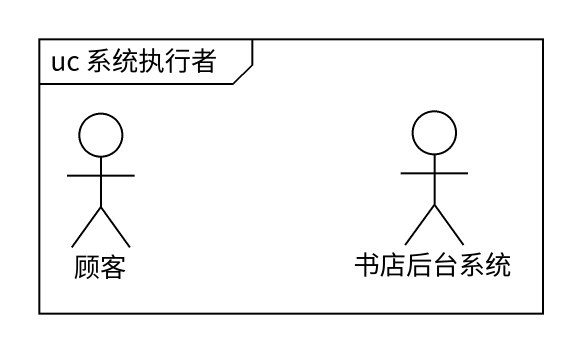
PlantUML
@startuml
mainframe uc 系统执行者
actor 顾客
actor 书店后台系统
@enduml
